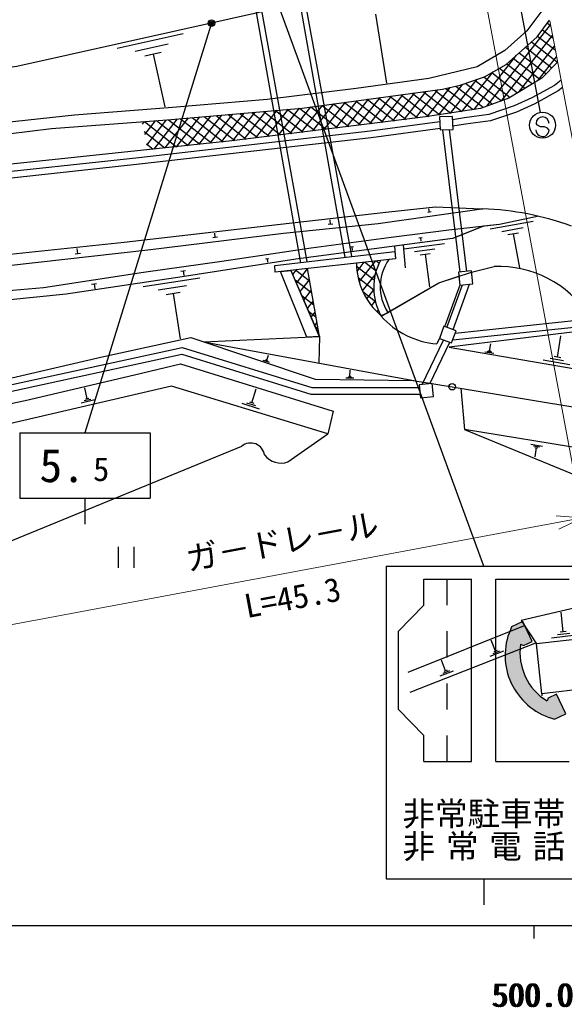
# Model space of a CAD drawing. Units: millimetres, scale not verified. Extents: x 40000 to 680000, y 20000 to 380000.
# Drawn here: x 528529 to 570345, y 198715 to 274508 of the extents above; entities that cross this region are included whole.
import ezdxf
from ezdxf.enums import TextEntityAlignment as Align

# ---------------------------------------------------------------- set-up
doc = ezdxf.new("R2010")
doc.units = ezdxf.units.MM
doc.header["$LTSCALE"] = 1000
doc.header["$PDMODE"] = 32
doc.header["$PDSIZE"] = 500
doc.linetypes.add('CHAIN', pattern=[18.5, 12, -1.5, 3.5, -1.5])
for name, color, linetype, lineweight in [('M-BGD', 7, 'Continuous', 25), ('M-BMK', 2, 'CHAIN', 13), ('M-BMK-ROW', 30, 'Continuous', 25), ('M-STR-HTXT', 7, 'Continuous', 13), ('M-STR-STRC', 7, 'Continuous', 25), ('M-TTL-BAND', 7, 'Continuous', 25)]:
    doc.layers.add(name, color=color, linetype=linetype, lineweight=lineweight)
doc.styles.add('@ＭＳ ゴシック', font='')
doc.styles.add('ＭＳ ゴシック', font='')
doc.styles.get('@ＭＳ ゴシック').set_extended_font_data('@MS Gothic')
doc.styles.get('ＭＳ ゴシック').set_extended_font_data('MS Gothic')

msp = doc.modelspace()

# ---------------------------------------------------------------- hatches: boundary and pattern name
at = {"layer": 'M-STR-STRC'}
msp.add_hatch(color=256, dxfattribs=at).paths.add_polyline_path([(566207, 227686), (566289, 227911), (567159, 228317), (567869, 226794), (567217, 226490), (566991, 226572), (566981, 226497), (566971, 226421), (566964, 226346), (566957, 226270), (566952, 226194), (566948, 226118), (566946, 226042), (566944, 225966), (566945, 225890), (566946, 225813), (566949, 225737), (566953, 225661), (566958, 225586), (566965, 225510), (566973, 225434), (566983, 225359), (566993, 225283), (567005, 225208), (567019, 225133), (567033, 225059), (567049, 224984), (567067, 224910), (567085, 224836), (567105, 224763), (567126, 224690), (567148, 224617), (567172, 224545), (567197, 224473), (567223, 224401), (567251, 224330), (567279, 224260), (567309, 224190), (567340, 224120), (567372, 224051), (567406, 223983), (567441, 223915), (567476, 223848), (567513, 223782), (567552, 223716), (567591, 223651), (567631, 223586), (567673, 223522), (567715, 223459), (567759, 223397), (567804, 223336), (567850, 223275), (567897, 223215), (567945, 223156), (567994, 223098), (568044, 223041), (568095, 222984), (568147, 222929), (568200, 222874), (568254, 222820), (568309, 222767), (568364, 222716), (568421, 222665), (568479, 222615), (568537, 222566), (568596, 222518), (568656, 222472), (568717, 222426), (568779, 222381), (568841, 222338), (568904, 222295), (568968, 222254), (569020, 222222), (569102, 222447), (569754, 222752), (570464, 221229), (569594, 220823), (569369, 220905), (569342, 220914), (569258, 220940), (569175, 220968), (569093, 220998), (569011, 221029), (568929, 221061), (568849, 221095), (568768, 221130), (568689, 221166), (568610, 221204), (568531, 221244), (568454, 221284), (568377, 221326), (568301, 221370), (568225, 221414), (568151, 221460), (568077, 221508), (568004, 221556), (567932, 221606), (567861, 221657), (567790, 221710), (567721, 221763), (567653, 221818), (567585, 221874), (567519, 221931), (567453, 221989), (567389, 222049), (567325, 222109), (567263, 222171), (567202, 222233), (567142, 222297), (567083, 222362), (567025, 222428), (566968, 222494), (566913, 222562), (566858, 222631), (566805, 222701), (566753, 222771), (566702, 222843), (566653, 222915), (566605, 222988), (566558, 223062), (566512, 223137), (566468, 223213), (566425, 223289), (566384, 223366), (566343, 223444), (566304, 223523), (566267, 223602), (566231, 223682), (566196, 223762), (566163, 223843), (566131, 223925), (566100, 224007), (566071, 224090), (566044, 224173), (566018, 224256), (565993, 224341), (565970, 224425), (565948, 224510), (565928, 224595), (565909, 224681), (565892, 224767), (565876, 224853), (565862, 224939), (565849, 225026), (565838, 225113), (565828, 225200), (565820, 225287), (565814, 225375), (565809, 225462), (565805, 225550), (565803, 225637), (565802, 225725), (565803, 225813), (565806, 225900), (565810, 225988), (565816, 226075), (565823, 226163), (565831, 226250), (565842, 226337), (565853, 226424), (565866, 226510), (565881, 226597), (565897, 226683), (565915, 226769), (565934, 226854), (565955, 226939), (565977, 227024), (566001, 227108), (566026, 227192), (566052, 227276), (566080, 227359), (566110, 227441), (566141, 227523), (566173, 227605)])

# ---------------------------------------------------------------- linework, layer by layer
at = {"layer": 'M-BGD'}
for p, q in [((550608, 255944), (538890, 320658)), ((553532, 256282), (541999, 321263)), ((554024, 256370), (542220, 321147)), ((550116, 255857), (538678, 320458)), ((555842, 274941), (556700, 269645)), ((564409, 267873), (569287, 274119)), ((568677, 273746), (569477, 273122)), ((569053, 274246), (569299, 274054)), ((536014, 272325), (541070, 273448)), ((565514, 268273), (569442, 273303)), ((568301, 273247), (569655, 272190)), ((537390, 272100), (539918, 272661)), ((566822, 268932), (569598, 272487)), ((567361, 272395), (569393, 270809)), ((567837, 272817), (569832, 271258)), ((538135, 271735), (539399, 272015)), ((538767, 271875), (539665, 267830)), ((563417, 267619), (566665, 271777)), ((566410, 271552), (568467, 269946)), ((566886, 271973), (568945, 270365)), ((568350, 269874), (569754, 271671)), ((565360, 270786), (567332, 269246)), ((565935, 271130), (567900, 269596)), ((561615, 267342), (563645, 269942)), ((562516, 267480), (564890, 270520)), ((563471, 269882), (565526, 268277)), ((564177, 270124), (566197, 268547)), ((564771, 270453), (566764, 268896)), ((558932, 266953), (560635, 269133)), ((559813, 267065), (561571, 269316)), ((560408, 269102), (562490, 267476)), ((560714, 267204), (562563, 269571)), ((561246, 269241), (563338, 267607)), ((562029, 269423), (564138, 267775)), ((562766, 269640), (564832, 268026)), ((553669, 266305), (555317, 268416)), ((554546, 266413), (556203, 268536)), ((555212, 268402), (557321, 266755)), ((555423, 266521), (557090, 268655)), ((556078, 268519), (558199, 266863)), ((556301, 266629), (557976, 268774)), ((556944, 268635), (559076, 266971)), ((557178, 266737), (558862, 268894)), ((557810, 268752), (559944, 267085)), ((558055, 266845), (559748, 269013)), ((558676, 268869), (560793, 267216)), ((559542, 268986), (561641, 267346)), ((546649, 265440), (548306, 267562)), ((547526, 265548), (549157, 267636)), ((548178, 267551), (550304, 265890)), ((548404, 265656), (550008, 267710)), ((549092, 267630), (551181, 265999)), ((549281, 265764), (550886, 267819)), ((550005, 267710), (552058, 266107)), ((550159, 265873), (551772, 267938)), ((550882, 267818), (552935, 266215)), ((551036, 265981), (552658, 268058)), ((551748, 267935), (553812, 266323)), ((551914, 266089), (553544, 268177)), ((552614, 268052), (554689, 266431)), ((552791, 266197), (554431, 268297)), ((553480, 268168), (555567, 266539)), ((554346, 268285), (556444, 266647)), ((538290, 264890), (539799, 266823)), ((538842, 264582), (540649, 266896)), ((539706, 264673), (541500, 266970)), ((539954, 266836), (542364, 264955)), ((540571, 264765), (542351, 267044)), ((540868, 266915), (543258, 265049)), ((541435, 264856), (543202, 267118)), ((541782, 266995), (544152, 265144)), ((542299, 264948), (544052, 267192)), ((542696, 267074), (545042, 265242)), ((543164, 265039), (544903, 267266)), ((543609, 267154), (545919, 265350)), ((544028, 265131), (545754, 267340)), ((544523, 267233), (546796, 265458)), ((544894, 265223), (546605, 267414)), ((545437, 267313), (547673, 265566)), ((545771, 265332), (547455, 267488)), ((546351, 267392), (548550, 265674)), ((547264, 267472), (549427, 265782)), ((537959, 266498), (538115, 266697)), ((538103, 266696), (540575, 264765)), ((538125, 265694), (538957, 266760)), ((539029, 266766), (541469, 264860)), ((562354, 255141), (561024, 266058)), ((562851, 255193), (561525, 266080)), ((538078, 265923), (539681, 264671)), ((538272, 264978), (538786, 264576)), ((556064, 258873), (563994, 260007)), ((556868, 259755), (560444, 260146)), ((559987, 259737), (559950, 259992)), ((560444, 260146), (563994, 260007)), ((563994, 260007), (564086, 259990)), ((548328, 258797), (556868, 259755)), ((560114, 259755), (559859, 259719)), ((536557, 257431), (548328, 258797)), ((548781, 258140), (556064, 258873)), ((552564, 258822), (552221, 258788)), ((552393, 258805), (552358, 259148)), ((565379, 258802), (561493, 258355)), ((564667, 258450), (567956, 259039)), ((565549, 258268), (567193, 258563)), ((538376, 256848), (548781, 258140)), ((543714, 257813), (543369, 257770)), ((543542, 257791), (543499, 258136)), ((557045, 257795), (550920, 256976)), ((561493, 258355), (557045, 257795)), ((559170, 257760), (559442, 257795)), ((559306, 257777), (559341, 257505)), ((566019, 258013), (566841, 258161)), ((566430, 258087), (566901, 255456)), ((524167, 256123), (536557, 257431)), ((532983, 256547), (532938, 256948)), ((550920, 256976), (544048, 255959)), ((553883, 257070), (554161, 257107)), ((554022, 257088), (554059, 256810)), ((557986, 257226), (558136, 255462)), ((558023, 256929), (561143, 257340)), ((527657, 255650), (538376, 256848)), ((533184, 256569), (532783, 256524)), ((547392, 256151), (547663, 256191)), ((558844, 256719), (560404, 256925)), ((559275, 256459), (560055, 256562)), ((559665, 256510), (559995, 254014)), ((531592, 256110), (531594, 256090)), ((544048, 255959), (538021, 255118)), ((547528, 256171), (547568, 255901)), ((554395, 255606), (555750, 254548)), ((554432, 255184), (554986, 255893)), ((554600, 254383), (555853, 255989)), ((555035, 255898), (555896, 255226)), ((555925, 255996), (556130, 255837)), ((538021, 255118), (530359, 253943)), ((538002, 254045), (542349, 254706)), ((540899, 255217), (541253, 255266)), ((541076, 255242), (541125, 254889)), ((549493, 254952), (549780, 255319)), ((549696, 255310), (550787, 254459)), ((549774, 254297), (550623, 255384)), ((550586, 255408), (550624, 255378)), ((554514, 254720), (555714, 253783)), ((554854, 253693), (555818, 254928)), ((530359, 253943), (522945, 253300)), ((534052, 254206), (534420, 254262)), ((534236, 254234), (534292, 253866)), ((539155, 253775), (541328, 254106)), ((549671, 254537), (550949, 253539)), ((550056, 253642), (550769, 254556)), ((561333, 250893), (562520, 254153)), ((561803, 250724), (563073, 254211)), ((539764, 253423), (540851, 253588)), ((540308, 253506), (540837, 250028)), ((550185, 253342), (551112, 252619)), ((550338, 252987), (550916, 253728)), ((554877, 253643), (555843, 252889)), ((555175, 253088), (555714, 253779)), ((550619, 252333), (551062, 252899)), ((555550, 252554), (555835, 252919)), ((550699, 252148), (551274, 251699)), ((550901, 251678), (551208, 252071)), ((555976, 252084), (556074, 252209)), ((551183, 251023), (551355, 251243)), ((551212, 250954), (551437, 250779)), ((561782, 249940), (571589, 250971)), ((561969, 250462), (571571, 251471)), ((551464, 250368), (551501, 250415)), ((560807, 250183), (560569, 249638)), ((571603, 250598), (561508, 249375)), ((569814, 248612), (570094, 250242)), ((534861, 248631), (541676, 250111)), ((541676, 250111), (551212, 246934)), ((542628, 249794), (558918, 246783)), ((559428, 246511), (561080, 249921)), ((560014, 246573), (561554, 249751)), ((561508, 249375), (574430, 247156)), ((564611, 249085), (564706, 249637)), ((524128, 246160), (534861, 248631)), ((547508, 248377), (547638, 248768)), ((564932, 248888), (564242, 249007)), ((564772, 248987), (564427, 249046)), ((564697, 249071), (564525, 249100)), ((570069, 248568), (569559, 248656)), ((547719, 248198), (547231, 248361)), ((547613, 248288), (547369, 248369)), ((547568, 248357), (547447, 248398)), ((570763, 248030), (568725, 248380)), ((570288, 248321), (569270, 248496)), ((553967, 247115), (553813, 247118)), ((553890, 247117), (553900, 247610)), ((551212, 246934), (558730, 246813)), ((554196, 246987), (553579, 246999)), ((554043, 247052), (553734, 247058)), ((558730, 246813), (561739, 246343)), ((533714, 245417), (533520, 246257)), ((546358, 245108), (546688, 246188)), ((562410, 246239), (562673, 243067)), ((534288, 245328), (533238, 245085)), ((534001, 245373), (533476, 245251)), ((533846, 245447), (533583, 245386)), ((546951, 244632), (545601, 245044)), ((546655, 244870), (545979, 245076)), ((546527, 245056), (546189, 245160)), ((575616, 240937), (562673, 243067)), ((567777, 241923), (568677, 241775)), ((567988, 241796), (568438, 241722)), ((568198, 241669), (568079, 240949)), ((568085, 241688), (568310, 241651)), ((536080, 234051), (536080, 232454)), ((537278, 234051), (537278, 232454)), ((570269, 227531), (570095, 229034)), ((558360, 224436), (567280, 228015)), ((578131, 227756), (568206, 226610)), ((570760, 227397), (569821, 227289)), ((570503, 227558), (570034, 227504)), ((558523, 222898), (568152, 226692)), ((565074, 226045), (564741, 226889)), ((571251, 227264), (569373, 227047)), ((565684, 226042), (564629, 225626)), ((565379, 226043), (564851, 225836)), ((565205, 226097), (564942, 225993)), ((568612, 222779), (568206, 226610)), ((561230, 224525), (560905, 225349)), ((561826, 224522), (560796, 224116)), ((561528, 224523), (561013, 224320)), ((561358, 224576), (561101, 224474)), ((578855, 223961), (568612, 222779)), ((568612, 222779), (568611, 222619))]:
    msp.add_line(p, q, dxfattribs=at)
for points in [[(568375, 278900), (564763, 278151), (562522, 277686), (548637, 275436), (528317, 270922), (518725, 269528), (508856, 268174), (488504, 266656), (470509, 264736), (470481, 264998), (466459, 264592)], [(568905, 276118), (568630, 275188), (567467, 273670), (565771, 272142), (563668, 270883), (559953, 269989), (554367, 269225), (547522, 268375), (540248, 267778), (532727, 267179), (525353, 266390), (511798, 264608), (503500, 263547), (488936, 261640), (475847, 260418), (470679, 259962), (469558, 260605), (467709, 262406), (466459, 264592)], [(478258, 259732), (492427, 261385), (510520, 263520), (524275, 265338), (530978, 266162), (539862, 266828), (550208, 267727), (560986, 269180), (562347, 269497), (564214, 270136), (565880, 271081), (568260, 273192), (569220, 274467)], [(569835, 271247), (568611, 270034), (566091, 268481), (563918, 267696), (559679, 267045), (554365, 266391), (544818, 265214), (520587, 262651), (510605, 261758), (500318, 260980), (485466, 260056), (478258, 259732)], [(570095, 269880), (569601, 269461), (567852, 268515), (566500, 267891), (564558, 267232), (562675, 266984), (561775, 266836)], [(570203, 269316), (569884, 269046), (568076, 268067), (566685, 267426), (564672, 266743), (562748, 266489), (561797, 266333)], [(471322, 258812), (481617, 259276), (491068, 259750), (497864, 260314), (511996, 261387), (524763, 262549), (537666, 263939), (555443, 265979), (560780, 266687)], [(471339, 258312), (481641, 258777), (491101, 259251), (497904, 259815), (512038, 260888), (524812, 262052), (537721, 263443), (555505, 265482), (560803, 266186)], [(568383, 259421), (565379, 258802), (564135, 258659), (561776, 257726), (557311, 257137), (557387, 256158), (556876, 256101)], [(564135, 258659), (561772, 257725), (549744, 256141), (540991, 254766), (532091, 253435), (517877, 252021), (504863, 250929), (493691, 249991), (483836, 249360)], [(556797, 252048), (560715, 254326), (563225, 255137), (564962, 255579)], [(556288, 251752), (560715, 254326), (562253, 254823), (562325, 254132), (561196, 251071), (561147, 250960)], [(542628, 249794), (551540, 250192), (551507, 248153)], [(478253, 234355), (484618, 237346), (501345, 240250), (514259, 243541), (541007, 249346), (550962, 246283), (559230, 246279)], [(478253, 234355), (478465, 233903), (484770, 236865), (501449, 239761), (514374, 243054), (540985, 248830), (550886, 245783), (559283, 245779)], [(492864, 237363), (500264, 238698), (511807, 241611), (520141, 243437), (528951, 245291), (537347, 247255), (540880, 248088), (552604, 244464), (552238, 242921)], [(552238, 242921), (552190, 242718), (540187, 246384), (521540, 242073), (510741, 239249), (497023, 235569), (492864, 237363)], [(549128, 240576), (552190, 242718), (540187, 246384), (521540, 242073)], [(562673, 243067), (574648, 238142), (576007, 238888)], [(521540, 242073), (514541, 240243), (511820, 239531), (509132, 238818), (506882, 238214), (504613, 237606), (502149, 236944), (499652, 236275), (497023, 235569), (498535, 222488), (545579, 241781)], [(573075, 229795), (567026, 228400), (568206, 226610)]]:
    msp.add_lwpolyline(points, dxfattribs=at)
for points in [[(560764, 267047), (560809, 266048), (561808, 266093), (561763, 267092)], [(548155, 255140), (548109, 255656), (557343, 256720), (557387, 256158)], [(551529, 250204), (550583, 250149), (548550, 255184), (549355, 255272)], [(551540, 250192), (550618, 255412), (549355, 255272)], [(562221, 255127), (562325, 254132), (563320, 254237), (563215, 255231)], [(561092, 250979), (560755, 250038), (561696, 249700), (562034, 250642)], [(559208, 246488), (559313, 245494), (560307, 245598), (560203, 246593)]]:
    msp.add_lwpolyline(points, close=True, dxfattribs=at)
for centre, radius, start, end in [((563359, 238002), 22000, 69.94538, 88.10672), ((559686, 255865), 5298, 180.40892, 229.79762), ((560112, 253961), 4402, 151.96307, 209.1141), ((560112, 253961), 4402, 151.96307, 209.1141), ((559799, 254017), 3591, 144.51052, 213.25467), ((565248, 247215), 8369, 33.40835, 91.95799), ((556066, 253011), 1209, 279.52955, 307.16426), ((561046, 255993), 6373, 221.71761, 265.70809), ((546258, 240936), 1084, 9.01027, 128.79518), ((548598, 242096), 1610, 217.96378, 289.23292)]:
    msp.add_arc(centre, radius, start, end, dxfattribs=at)
at = {"layer": 'M-BMK'}
msp.add_line((551896, 365283), (579000, 223200), dxfattribs=at)
msp.add_arc((360204, 1370155), 1100000, 274.61339, 280.76109, dxfattribs=at)
at = {"layer": 'M-BMK-ROW'}
msp.add_line((561739, 246343), (572082, 244621), dxfattribs=at)
msp.add_circle((561739, 246343), 250, dxfattribs=at)
at = {"layer": 'M-STR-HTXT'}
for p, q in [((564108, 276994), (572093, 234313)), ((526528, 227823), (571725, 236279)), ((571725, 236279), (569731, 236432)), ((569921, 235414), (571725, 236279))]:
    msp.add_line(p, q, dxfattribs=at)
at = {"layer": 'M-STR-STRC'}
for p, q in [((566424, 278342), (568491, 267401)), ((564168, 232570), (548534, 275261)), ((543206, 274096), (533536, 242801)), ((568277, 266429), (568177, 266547)), ((568522, 266290), (568277, 266429)), ((568823, 266288), (568522, 266290)), ((569068, 266176), (568823, 266288)), ((569174, 266040), (569068, 266176)), ((528536, 242801), (538536, 242801)), ((528536, 242801), (528536, 237801)), ((538536, 242801), (538536, 237801)), ((528536, 237801), (538536, 237801)), ((533536, 237801), (533536, 235801)), ((556668, 232570), (556668, 208570)), ((556668, 232570), (571668, 232570)), ((559565, 229570), (559565, 231570)), ((559565, 231570), (563215, 231570)), ((561344, 229570), (561344, 231570)), ((563215, 217570), (563215, 231570)), ((565085, 231570), (570733, 231570)), ((565085, 217570), (565085, 231570)), ((559565, 229570), (557604, 227570)), ((557604, 221570), (557604, 227570)), ((561344, 225570), (561344, 227570)), ((561344, 221570), (561344, 223570)), ((557604, 221570), (559565, 219570)), ((559565, 217570), (559565, 219570)), ((561344, 217570), (561344, 219570)), ((559565, 217570), (563215, 217570)), ((565085, 217570), (570733, 217570)), ((556668, 208570), (571668, 208570)), ((564168, 208570), (564168, 206570))]:
    msp.add_line(p, q, dxfattribs=at)
for points in [[(566991, 226572), (567217, 226490), (567869, 226794), (567159, 228317), (566289, 227911), (566207, 227686)], [(569369, 220905), (569594, 220823), (570464, 221229), (569754, 222752), (569102, 222447), (569020, 222222)]]:
    msp.add_lwpolyline(points, dxfattribs=at)
for centre, radius in [((543250, 274239), 150), ((543250, 274239), 120), ((543250, 274239), 90), ((543250, 274239), 60), ((543250, 274239), 30), ((568677, 266419), 1000)]:
    msp.add_circle(centre, radius, dxfattribs=at)
for centre, radius, start, end in [((568677, 266544), 500, 359.55488, 179.55488), ((568674, 266044), 500, 179.55488, 359.55488), ((570823, 225711), 5021, 156.84068, 253.15932), ((571304, 225935), 4360, 171.60151, 238.39849)]:
    msp.add_arc(centre, radius, start, end, dxfattribs=at)
msp.add_point((543250, 274239), dxfattribs=at)
at = {"layer": 'M-TTL-BAND'}
for p, q in [((40000, 205000), (579000, 205000)), ((568000, 205000), (568000, 204000))]:
    msp.add_line(p, q, dxfattribs=at)

# ---------------------------------------------------------------- texts
at = {"layer": 'M-STR-HTXT', "style": 'ＭＳ ゴシック'}
msp.add_text('ガ－ドレ－ル', height=1833, rotation=10.597, dxfattribs=at).set_placement((548943, 233033), align=Align.BOTTOM_CENTER)
at = {"layer": 'M-STR-HTXT', "style": '@ＭＳ ゴシック'}
msp.add_text('L=45.3', height=1833, rotation=10.597, dxfattribs=at).set_placement((549310, 231068), align=Align.TOP_CENTER)
at = {"layer": 'M-STR-STRC', "style": 'ＭＳ ゴシック'}
msp.add_text('5.', height=2566, dxfattribs=at).set_placement((533536, 240301), align=Align.MIDDLE_RIGHT)
msp.add_text('5', height=1833, dxfattribs=at).set_placement((534786, 238551), align=Align.BOTTOM_CENTER)
for s, p in [('非常駐車帯', (564168, 213570)), ('非', (559168, 211070)), ('常', (562502, 211070)), ('電', (565835, 211070)), ('話', (569168, 211070))]:
    msp.add_text(s, height=1833, dxfattribs=at).set_placement(p, align=Align.MIDDLE_CENTER)
at = {"layer": 'M-TTL-BAND', "style": 'ＭＳ ゴシック'}
for p in [(567844, 198195), (568000, 198195)]:
    msp.add_text('500.0', height=1833, dxfattribs=at).set_placement(p, align=Align.BOTTOM_CENTER)

doc.saveas('drawing.dxf')
